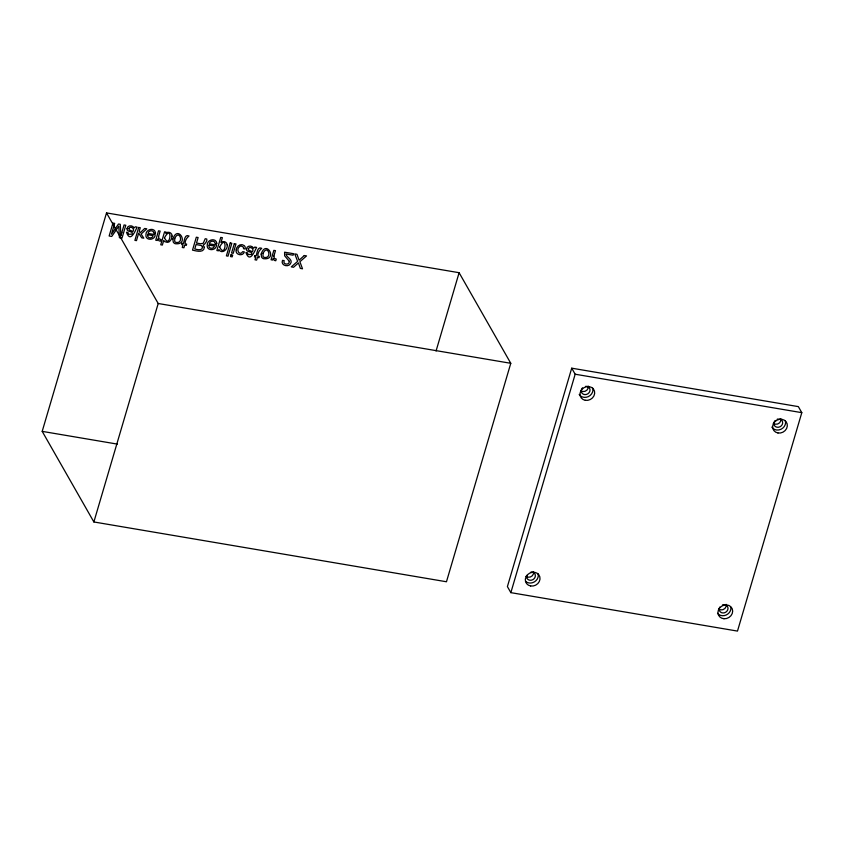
<?xml version="1.0" encoding="UTF-8"?>
<svg xmlns="http://www.w3.org/2000/svg" width="844" height="844" viewBox="0 0 844 844"><rect width="100%" height="100%" fill="white"/><g stroke="black" fill="none" stroke-linecap="round" stroke-linejoin="round"><path stroke-width="1.27" d="M42.2 431.368L106.523 212.91L459.104 272.707L510.778 363.3L446.465 581.759L93.874 521.961L42.2 431.368L117.379 444.113M93.874 521.961L158.197 303.502L106.523 212.91M436.063 350.998L459.104 272.707M571.715 368.174L507.402 586.601L510.852 592.646L737.487 631.09L801.8 412.663L798.35 406.618L571.715 368.174L575.165 374.219L510.852 592.646M158.197 303.502L510.778 363.3M575.165 374.219L801.8 412.663M780.816 418.687A4.536 4.03 -29.7 0 1 773.357 423.298M779.466 419.046A4.536 4.03 -29.7 0 1 782.23 424.564A4.536 4.03 -29.7 0 1 775.668 426.737A4.536 4.03 -29.7 0 1 775.182 420.47M777.176 419.236A4.536 4.03 -29.7 0 1 778.316 418.993M585.683 386.32A4.536 4.03 -29.7 0 1 589.861 391.183A4.536 4.03 -29.7 0 1 583.352 394.232A4.536 4.03 -29.7 0 1 582.539 387.797M588.173 386.014A4.536 4.03 -29.7 0 1 580.725 390.624M533.503 571.683A4.536 4.03 -29.7 0 1 526.055 576.294M726.146 604.357A4.536 4.03 -29.7 0 1 718.698 608.967M531.013 571.989A4.536 4.03 -29.7 0 1 535.339 576.125A4.536 4.03 -29.7 0 1 530.116 580.271A4.536 4.03 -29.7 0 1 526.698 575.408M592.752 388.092A7.564 6.71 -29.7 0 1 588.331 396.617A7.564 6.71 -29.7 0 1 579.184 394.443M724.796 604.705A4.536 4.03 -29.7 0 1 727.718 609.874A4.536 4.03 -29.7 0 1 721.662 612.712A4.536 4.03 -29.7 0 1 719.795 607.047M722.506 604.895A4.536 4.03 -29.7 0 1 723.656 604.663M730.925 607.532A7.564 6.71 -29.7 0 1 726.072 615.054A7.564 6.71 -29.7 0 1 717.537 613.314M538.092 573.762A7.564 6.71 -29.7 0 1 534.537 581.801A7.564 6.71 -29.7 0 1 525.664 581.442M785.395 420.766A7.564 6.71 -29.7 0 1 780.974 429.279A7.564 6.71 -29.7 0 1 771.827 427.117M127.033 228.703C126.273 232.48 134.017 230.697 132.097 234.168L128.636 234.284L127.993 232.501L126.463 232.237C130.387 243.547 135.367 230.517 137.139 227.131L135.283 226.804L134.112 227.975C132.803 224.873 127.328 225.063 127.033 228.703M246.49 248.969C245.741 252.746 253.485 250.963 251.565 254.424L248.104 254.55L247.461 252.757L245.92 252.504C249.856 263.803 254.825 250.784 256.608 247.397L254.751 247.06L253.58 248.242C252.261 245.14 246.796 245.319 246.49 248.969M202.497 246.859C202.687 251.09 197.116 249.655 194.764 248.938L196.061 244.517L201.368 245.551L202.497 246.859M227.152 244.834C228.281 249.402 221.592 254.614 218.839 249.571L218.469 250.816L216.876 250.541L220.738 237.417L222.383 237.691L220.97 242.502C223.048 240.529 227.089 241.806 227.152 244.834M219.64 247.07C225.823 259.804 227.722 231.921 219.64 247.07M155.475 232.817L155.454 233.387L153.83 233.113C153.756 229.642 148.28 230.169 148.059 233.44L155.222 234.653C155.169 240.667 144.894 240.951 145.959 234.569C145.706 229.23 154.621 226.962 155.475 232.817M216.76 243.209L216.739 243.779L215.125 243.505C215.041 240.044 209.576 240.561 209.344 243.842L216.507 245.055C216.454 251.058 206.179 251.354 207.244 244.96C206.991 239.622 215.906 237.354 216.76 243.209M128.858 228.407L129.227 229.853L132.993 231.509C135.24 228.787 130.398 225.348 128.858 228.407M248.326 248.663L248.695 250.119L252.451 251.765C254.709 249.043 249.866 245.604 248.326 248.663M172.851 239.147L173.242 241.996A4.304 3.819 -29.7 0 0 175.204 243.716C190.09 245.488 177.789 223.649 172.851 239.147M261.144 254.118L261.534 256.977A4.304 3.819 -29.7 0 0 263.507 258.697C278.393 260.458 266.092 238.63 261.144 254.118M236.214 249.887C234.832 254.92 243.061 256.745 244.327 251.923L242.724 251.649C239.59 256.587 235.508 249.318 239.569 246.701A2.152 1.91 -29.7 0 1 241.162 246.015L243.241 246.944L243.589 248.727L245.182 249.001L245.182 247.303A3.576 3.176 -29.7 0 0 244.148 245.551C240.899 242.998 236.352 246.1 236.214 249.887M164.464 237.755C170.414 250.299 172.957 222.71 164.464 237.755M172.06 236.088L171.343 239.274L169.549 241.553A3.935 3.492 -29.7 0 1 167.123 242.333L164.717 241.627L163.725 240.382L162.354 245.066L160.75 244.792L164.569 231.826L166.089 232.089L165.73 233.292C167.967 230.95 172.419 232.744 172.06 236.088M289.292 261.281C289.756 265.501 282.286 264.763 284.175 260.648L282.508 260.363C280.366 265.185 287.92 267.675 290.347 263.908C293.606 259.562 286.443 257.684 285.979 253.991L293.111 255.204L293.554 253.706L284.586 252.187L284.65 255.785L289.292 261.281M147.732 234.706C146.561 238.504 152.595 239.137 153.165 235.634L147.732 234.706M209.017 245.108C207.846 248.906 213.88 249.529 214.45 246.026L209.017 245.108M158.566 236.499L158.978 238.789L160.94 239.527L160.455 241.194L159.041 240.825L157.786 238.863L157.311 240.487L155.75 240.223L158.524 230.802L160.16 231.087L158.566 236.499M273.878 256.059L274.3 258.338L276.252 259.087L275.766 260.754L274.353 260.385L273.097 258.422L272.623 260.047L271.061 259.783L273.836 250.362L275.471 250.636L273.878 256.059M174.782 238.314L174.676 241.11A2.384 2.121 -29.7 0 0 175.858 242.397C184.477 244.085 179.434 228.46 174.782 238.314M263.085 253.295L262.98 256.08A2.384 2.121 -29.7 0 0 264.161 257.378C272.781 259.066 267.738 243.431 263.085 253.295M204.343 247.376C203.868 253.358 196.04 250.9 192.506 250.13L196.314 237.217L198.129 237.523L196.494 243.061L200.629 243.758L203.225 243.283L205.219 238.725C209.228 237.945 205.387 244.401 203.172 245.045L204.343 247.376M121.821 232.585L120.892 235.866L120.281 224.314L118.487 224.008L111.429 234.252L114.678 223.365L112.948 223.069L109.14 235.993L111.746 236.436L118.814 226.16L119.415 237.734L121.99 238.177L125.798 225.253L124.068 224.958L121.821 232.585M138.701 227.437L134.892 240.361L136.475 240.624L138.68 233.123L141.718 237.839L143.818 238.198L141.117 234.041L146.803 228.819L144.704 228.46L140.252 232.691L139.239 231.245L140.273 227.711L138.701 227.437M182.104 243.336L181.713 244.633L183.042 244.855L182.262 247.482L183.929 247.767L184.699 245.129L186.26 245.404L186.64 244.106L185.079 243.842C185.026 239.633 187.231 237.66 189.035 235.982C184.467 233.735 184.435 241.089 183.422 243.557L182.104 243.336M230.201 242.966L226.403 255.88L228.038 256.165L231.847 243.241L230.201 242.966M231.034 254.782L230.507 256.576L232.174 256.861L232.701 255.067L231.034 254.782M234.305 243.663L231.551 253.031L233.218 253.316L235.982 243.937L234.305 243.663M254.814 255.669L254.434 256.956L255.753 257.188L254.983 259.815L256.639 260.1L257.42 257.462L258.981 257.736L259.361 256.439L257.8 256.175C257.747 251.966 259.941 249.993 261.745 248.315C257.177 246.068 257.156 253.422 256.133 255.89L254.814 255.669M304.294 255.532L299.114 260.226L296.972 254.287L294.778 253.917L297.626 261.355L291.275 266.883L293.543 267.274L298.428 262.906L300.358 268.424L302.521 268.793L299.884 261.735L306.551 255.911L304.294 255.532M723.994 618.736A7.564 6.71 -29.7 0 0 732.244 608.83A7.564 6.71 -29.7 0 0 719.7 607.902A7.564 6.71 -29.7 0 0 723.994 618.736M777.968 432.983A7.564 6.71 -29.7 0 0 787.114 423.783A7.564 6.71 -29.7 0 0 774.855 421.705A7.564 6.71 -29.7 0 0 777.968 432.983M585.325 400.309A7.564 6.71 -29.7 0 0 594.471 391.11A7.564 6.71 -29.7 0 0 582.212 389.031A7.564 6.71 -29.7 0 0 585.325 400.309M530.665 585.979A7.564 6.71 -29.7 0 0 539.812 576.779A7.564 6.71 -29.7 0 0 527.542 574.701A7.564 6.71 -29.7 0 0 530.665 585.979"/></g></svg>
